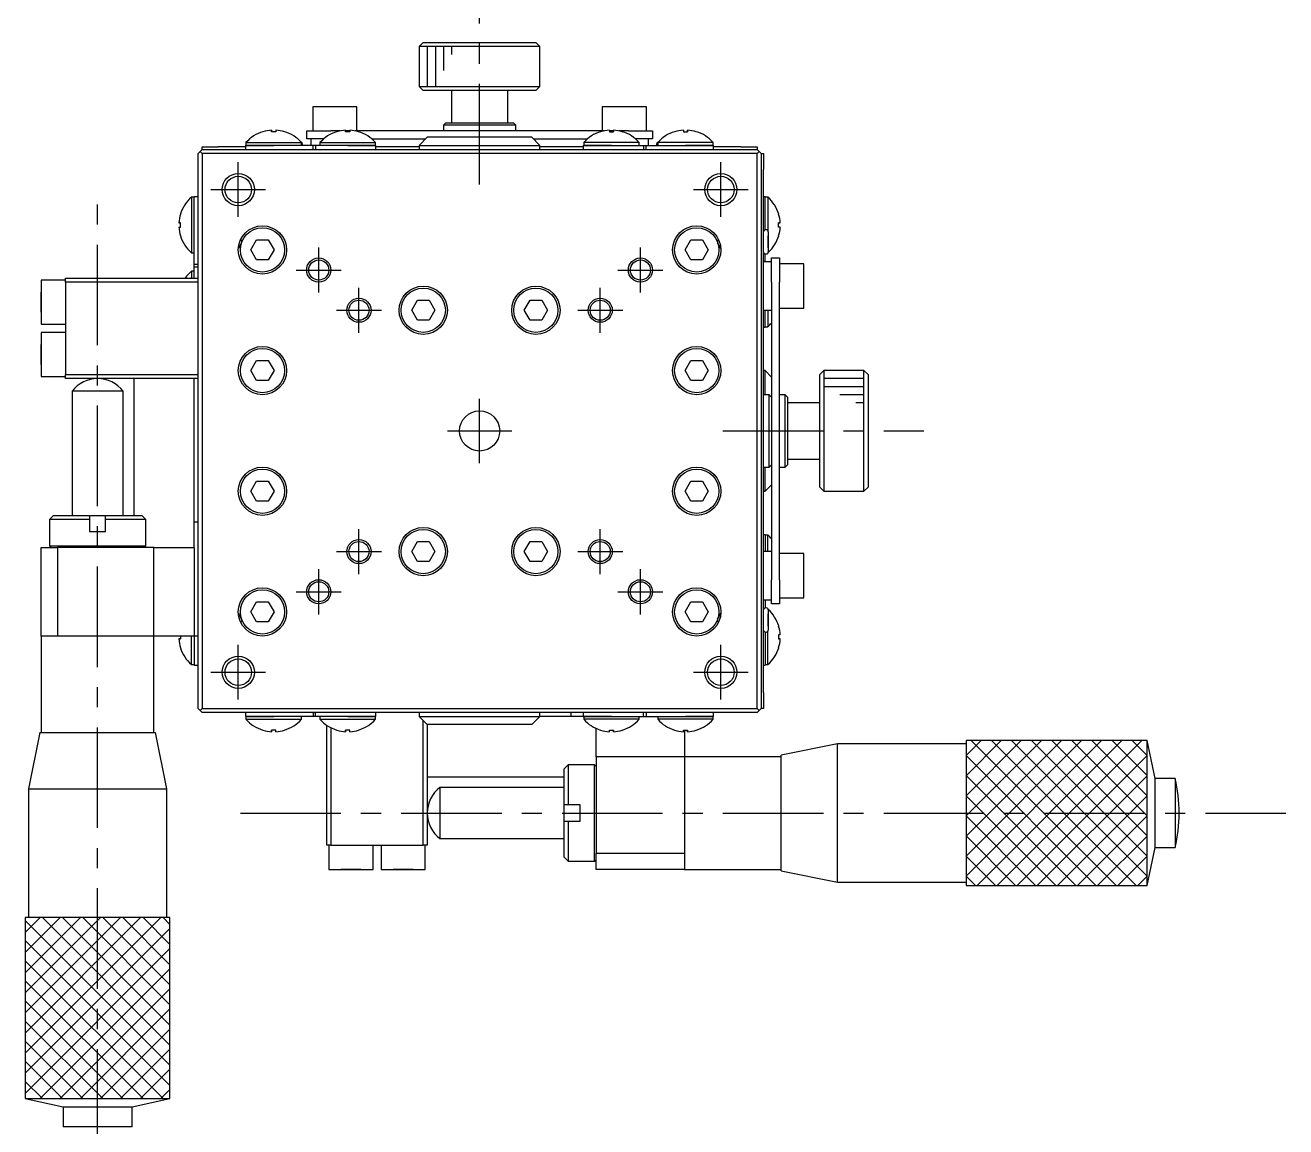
# Model space of a CAD drawing. Extents: x -157 to 403, y -26 to 311.
# Drawn here: x 1.9 to 158.6, y 98.4 to 235.3 of the extents above; entities that cross this region are included whole.
import ezdxf

# ---------------------------------------------------------------- set-up
doc = ezdxf.new("R2010")
doc.units = 0
doc.header["$LTSCALE"] = 10
doc.linetypes.add('CENTER', pattern=[2, 1.25, -0.25, 0.25, -0.25])
doc.layers.get('0').update_dxf_attribs({"linetype": 'CONTINUOUS'})
doc.layers.add('CENTER', color=1, linetype='CENTER')

msp = doc.modelspace()

# ---------------------------------------------------------------- linework, layer by layer
at = {"color": 7, "linetype": 'CONTINUOUS'}
for p, q in [((51.374496, 233.151845), (50.874496, 232.651845)), ((65.874496, 232.651845), (50.874496, 232.651845)), ((50.874496, 232.651845), (50.874496, 227.651845)), ((51.374496, 233.151845), (65.374496, 233.151845)), ((65.874496, 232.651845), (65.374496, 233.151845)), ((65.874496, 227.651845), (65.874496, 232.651845)), ((50.874496, 227.651845), (65.874496, 227.651845)), ((50.874496, 227.651845), (51.374496, 227.151845)), ((65.374496, 227.151845), (65.874496, 227.651845)), ((65.374496, 227.151845), (51.374496, 227.151845)), ((54.874496, 227.151845), (54.874496, 223.151845)), ((61.874496, 223.151845), (61.874496, 227.151845)), ((43.124496, 225.151845), (37.624496, 225.151845)), ((37.624496, 225.151845), (37.624496, 222.151845)), ((43.124496, 222.151845), (43.124496, 225.151845)), ((79.124496, 225.151845), (73.624496, 225.151845)), ((73.624496, 225.151845), (73.624496, 222.151845)), ((79.124496, 222.151845), (79.124496, 225.151845)), ((54.174496, 223.151845), (53.874496, 222.851845)), ((62.874496, 222.851845), (53.874496, 222.851845)), ((53.874496, 222.851845), (53.874496, 222.151845)), ((54.174496, 223.151845), (62.574496, 223.151845)), ((62.874496, 222.851845), (62.574496, 223.151845)), ((62.874496, 222.151845), (62.874496, 222.851845)), ((31.426711, 222.042274), (31.423447, 222.048965)), ((31.426711, 222.042274), (31.423447, 222.048965)), ((32.514496, 222.042274), (32.514496, 222.237126)), ((32.514496, 222.237126), (32.514496, 222.042274)), ((33.034496, 222.042274), (32.514496, 222.042274)), ((33.034496, 222.237126), (33.034496, 222.042274)), ((34.125545, 222.048965), (34.122282, 222.042274)), ((34.125545, 222.048965), (34.122282, 222.042274)), ((36.874496, 221.151845), (36.874496, 222.151845)), ((36.874496, 222.151845), (39.874496, 222.151845)), ((38.989534, 221.151845), (36.874496, 221.151845)), ((37.374496, 221.151845), (37.374496, 220.351845)), ((41.056673, 222.151845), (39.874496, 222.151845)), ((40.626711, 222.042274), (40.623447, 222.048965)), ((40.626711, 222.042274), (40.623447, 222.048965)), ((41.714496, 222.042274), (41.714496, 222.237126)), ((41.714496, 222.237126), (41.714496, 222.042274)), ((42.234496, 222.151845), (41.714496, 222.151845)), ((42.234496, 222.042274), (41.714496, 222.042274)), ((42.234496, 222.237126), (42.234496, 222.042274)), ((73.856673, 222.151845), (42.89232, 222.151845)), ((43.325545, 222.048965), (43.322282, 222.042274)), ((43.325545, 222.048965), (43.322282, 222.042274)), ((44.959459, 221.151845), (51.674496, 221.151845)), ((51.874496, 221.351845), (50.874496, 220.351845)), ((64.874496, 221.351845), (51.874496, 221.351845)), ((65.874496, 220.351845), (64.874496, 221.351845)), ((65.074496, 221.151845), (71.789534, 221.151845)), ((73.423447, 222.048965), (73.426711, 222.042274)), ((73.423447, 222.048965), (73.426711, 222.042274)), ((74.514496, 222.237126), (74.514496, 222.042274)), ((75.034496, 222.151845), (74.514496, 222.151845)), ((74.514496, 222.042274), (75.034496, 222.042274)), ((75.034496, 222.042274), (75.034496, 222.237126)), ((75.034496, 222.237126), (75.034496, 222.042274)), ((76.874496, 222.151845), (75.69232, 222.151845)), ((76.122282, 222.042274), (76.125545, 222.048965)), ((76.122282, 222.042274), (76.125545, 222.048965)), ((76.874496, 222.151845), (79.874496, 222.151845)), ((79.874496, 221.151845), (77.759459, 221.151845)), ((79.374496, 220.351845), (79.374496, 221.151845)), ((79.874496, 222.151845), (79.874496, 221.151845)), ((82.623447, 222.048965), (82.626711, 222.042274)), ((82.623447, 222.048965), (82.626711, 222.042274)), ((83.714496, 222.237126), (83.714496, 222.042274)), ((83.714496, 222.042274), (84.234496, 222.042274)), ((84.234496, 222.042274), (84.234496, 222.237126)), ((84.234496, 222.237126), (84.234496, 222.042274)), ((85.322282, 222.042274), (85.325545, 222.048965)), ((85.322282, 222.042274), (85.325545, 222.048965)), ((23.624496, 219.601845), (23.374496, 219.351845)), ((23.874496, 219.851845), (23.624496, 219.601845)), ((23.624496, 219.601845), (23.874496, 219.351845)), ((23.874496, 219.851845), (23.874496, 220.151845)), ((23.874496, 220.151845), (25.874496, 220.151845)), ((23.874496, 219.851845), (92.874496, 219.851845)), ((29.274496, 220.151845), (25.874496, 220.151845)), ((32.774496, 220.351845), (29.274496, 220.351845)), ((29.274496, 220.351845), (29.274496, 219.851845)), ((29.324496, 220.694459), (32.774496, 220.694459)), ((29.324496, 220.694459), (29.324496, 220.351845)), ((29.324496, 220.351845), (32.774496, 220.351845)), ((32.774496, 220.694459), (36.224496, 220.694459)), ((36.674496, 220.351845), (32.774496, 220.351845)), ((36.224496, 220.351845), (36.224496, 220.694459)), ((36.374496, 220.401845), (36.374496, 220.501845)), ((36.374496, 220.401845), (36.374496, 220.501845)), ((37.674496, 220.351845), (36.674496, 220.351845)), ((37.974496, 220.351845), (37.674496, 220.351845)), ((37.674496, 219.851845), (37.674496, 220.351845)), ((37.974496, 220.351845), (37.974496, 219.851845)), ((38.974496, 220.351845), (37.974496, 220.351845)), ((38.524496, 220.694459), (41.974496, 220.694459)), ((38.524496, 220.694459), (38.524496, 220.351845)), ((41.974496, 220.351845), (38.974496, 220.351845)), ((41.974496, 220.694459), (45.424496, 220.694459)), ((41.974496, 220.351845), (45.424496, 220.351845)), ((45.474496, 220.351845), (41.974496, 220.351845)), ((45.424496, 220.351845), (45.424496, 220.694459)), ((45.474496, 219.851845), (45.474496, 220.351845)), ((50.874496, 220.151845), (45.474496, 220.151845)), ((50.874496, 220.351845), (65.874496, 220.351845)), ((50.874496, 220.351845), (50.874496, 219.851845)), ((65.874496, 219.851845), (65.874496, 220.351845)), ((71.274496, 220.151845), (65.874496, 220.151845)), ((71.274496, 220.351845), (74.774496, 220.351845)), ((71.274496, 220.351845), (71.274496, 219.851845)), ((74.774496, 220.694459), (71.324496, 220.694459)), ((71.324496, 220.694459), (71.324496, 220.351845)), ((74.774496, 220.351845), (71.324496, 220.351845)), ((78.224496, 220.694459), (74.774496, 220.694459)), ((74.774496, 220.351845), (77.774496, 220.351845)), ((77.774496, 220.351845), (78.774496, 220.351845)), ((78.224496, 220.351845), (78.224496, 220.694459)), ((78.774496, 220.351845), (78.774496, 219.851845)), ((78.774496, 220.351845), (79.074496, 220.351845)), ((79.074496, 219.851845), (79.074496, 220.351845)), ((79.074496, 220.351845), (80.074496, 220.351845)), ((80.074496, 220.351845), (83.974496, 220.351845)), ((80.374496, 220.501845), (80.374496, 220.401845)), ((80.374496, 220.501845), (80.374496, 220.401845)), ((83.974496, 220.694459), (80.524496, 220.694459)), ((80.524496, 220.694459), (80.524496, 220.351845)), ((87.424496, 220.694459), (83.974496, 220.694459)), ((87.424496, 220.351845), (83.974496, 220.351845)), ((83.974496, 220.351845), (87.474496, 220.351845)), ((87.424496, 220.351845), (87.424496, 220.694459)), ((87.474496, 219.851845), (87.474496, 220.351845)), ((90.874496, 220.151845), (87.474496, 220.151845)), ((90.874496, 220.151845), (92.874496, 220.151845)), ((92.874496, 220.151845), (92.874496, 219.851845)), ((93.124496, 219.601845), (92.874496, 219.851845)), ((93.124496, 219.601845), (92.874496, 219.351845)), ((93.374496, 219.351845), (93.124496, 219.601845)), ((23.374496, 150.351845), (23.374496, 219.351845)), ((92.874496, 219.351845), (23.874496, 219.351845)), ((23.874496, 219.351845), (23.874496, 150.351845)), ((92.874496, 150.351845), (92.874496, 219.351845)), ((93.374496, 219.351845), (93.374496, 217.351845)), ((93.374496, 219.351845), (93.674496, 219.351845)), ((93.674496, 219.351845), (93.674496, 217.351845)), ((93.374496, 217.351845), (93.374496, 152.351845)), ((93.374496, 217.351845), (93.374496, 152.351845)), ((93.674496, 209.151845), (93.674496, 217.351845)), ((22.531882, 213.901845), (22.531882, 210.451845)), ((22.874496, 213.901845), (22.531882, 213.901845)), ((22.874496, 210.451845), (22.874496, 213.951845)), ((23.374496, 213.951845), (22.874496, 213.951845)), ((93.874496, 213.951845), (93.674496, 213.951845)), ((93.874496, 210.451845), (93.874496, 213.951845)), ((94.21711, 213.901845), (93.874496, 213.901845)), ((94.21711, 213.901845), (94.21711, 210.451845)), ((21.184067, 211.79963), (21.177376, 211.802894)), ((21.184067, 211.79963), (21.177376, 211.802894)), ((95.564926, 211.79963), (95.571617, 211.802894)), ((95.564926, 211.79963), (95.571617, 211.802894)), ((21.184067, 210.711845), (20.989216, 210.711845)), ((20.989216, 210.711845), (21.184067, 210.711845)), ((20.989216, 210.191845), (21.184067, 210.191845)), ((21.184067, 210.191845), (21.184067, 210.711845)), ((22.531882, 210.451845), (22.531882, 207.001845)), ((22.874496, 206.551845), (22.874496, 210.451845)), ((93.874496, 209.846794), (93.874496, 210.451845)), ((94.21711, 210.451845), (94.21711, 209.761218)), ((95.564926, 210.711845), (95.759777, 210.711845)), ((95.564926, 210.191845), (95.564926, 210.711845)), ((95.759777, 210.711845), (95.564926, 210.711845)), ((95.759777, 210.191845), (95.564926, 210.191845)), ((21.177376, 209.100796), (21.184067, 209.104059)), ((28.667338, 208.644629), (28.822365, 208.376114)), ((29.93112, 207.351845), (30.652808, 208.601845)), ((30.652808, 208.601845), (32.096184, 208.601845)), ((32.096184, 208.601845), (32.817872, 207.351845)), ((83.93112, 207.351845), (84.652808, 208.601845)), ((84.652808, 208.601845), (86.096184, 208.601845)), ((86.096184, 208.601845), (86.817872, 207.351845)), ((87.926628, 208.376113), (88.081655, 208.644629)), ((93.674496, 207.551845), (93.674496, 209.151845)), ((94.024496, 209.851845), (93.924496, 209.851845)), ((94.024496, 209.851845), (93.924496, 209.851845)), ((94.274496, 209.601845), (94.274496, 209.52591)), ((94.274496, 209.601845), (94.274496, 208.476845)), ((94.274496, 209.601845), (94.274496, 207.101845)), ((94.274496, 209.52591), (94.274496, 209.101845)), ((94.274496, 209.101845), (94.274496, 208.476845)), ((94.274496, 208.476845), (94.274496, 209.101845)), ((95.571617, 209.100796), (95.564926, 209.104059)), ((22.531882, 207.001845), (22.874496, 207.001845)), ((28.771959, 208.24027), (28.382077, 207.564974)), ((30.652808, 206.101845), (29.93112, 207.351845)), ((32.817872, 207.351845), (32.096184, 206.101845)), ((84.652808, 206.101845), (83.93112, 207.351845)), ((86.817872, 207.351845), (86.096184, 206.101845)), ((88.366916, 207.564974), (87.977033, 208.240271)), ((93.674496, 162.151845), (93.674496, 207.551845)), ((94.274496, 208.476845), (94.274496, 208.226845)), ((94.274496, 208.476845), (94.274496, 208.226845)), ((94.274496, 208.226845), (94.274496, 208.476845)), ((94.274496, 208.226845), (94.274496, 207.101845)), ((94.274496, 207.601845), (94.274496, 208.226845)), ((94.274496, 208.226845), (94.274496, 207.601845)), ((94.274496, 207.601845), (94.274496, 207.101845)), ((22.874496, 205.551845), (22.874496, 206.551845)), ((22.874496, 205.251845), (22.874496, 205.551845)), ((23.374496, 205.551845), (22.874496, 205.551845)), ((32.096184, 206.101845), (30.652808, 206.101845)), ((86.096184, 206.101845), (84.652808, 206.101845)), ((94.674496, 205.851845), (93.674496, 205.851845)), ((93.874496, 206.551845), (93.874496, 206.856896)), ((93.874496, 205.851845), (93.874496, 206.551845)), ((93.924496, 206.851845), (94.024496, 206.851845)), ((93.924496, 206.851845), (94.024496, 206.851845)), ((94.674496, 206.351845), (95.674496, 206.351845)), ((94.674496, 203.351845), (94.674496, 206.351845)), ((95.674496, 206.351845), (95.674496, 203.351845)), ((98.674496, 205.601845), (95.674496, 205.601845)), ((98.674496, 200.101845), (98.674496, 205.601845)), ((6.874496, 203.351845), (6.874496, 203.851845)), ((6.874496, 203.851845), (23.374496, 203.851845)), ((22.531882, 204.701845), (22.531882, 203.851845)), ((22.874496, 204.701845), (22.531882, 204.701845)), ((22.874496, 205.251845), (23.374496, 205.251845)), ((22.874496, 204.251845), (22.874496, 205.251845)), ((22.874496, 203.851845), (22.874496, 204.251845)), ((3.874496, 203.601845), (3.874496, 198.101845)), ((3.874496, 203.601845), (3.874496, 198.101845)), ((6.874496, 203.601845), (3.874496, 203.601845)), ((23.374496, 203.351845), (6.874496, 203.351845)), ((6.874496, 203.351845), (6.874496, 191.851845)), ((94.674496, 203.351845), (94.674496, 166.351845)), ((95.674496, 166.351845), (95.674496, 203.351845)), ((3.874496, 202.101845), (3.874496, 200.851845)), ((3.874496, 200.851845), (3.874496, 202.101845)), ((3.874496, 199.601845), (3.874496, 200.851845)), ((3.874496, 200.851845), (3.874496, 199.601845)), ((49.931121, 199.851845), (50.652808, 201.101845)), ((50.652808, 201.101845), (52.096184, 201.101845)), ((52.096184, 201.101845), (52.817872, 199.851845)), ((63.931121, 199.851845), (64.652808, 201.101845)), ((64.652808, 201.101845), (66.096184, 201.101845)), ((66.096184, 201.101845), (66.817872, 199.851845)), ((50.652808, 198.601845), (49.931121, 199.851845)), ((52.817872, 199.851845), (52.096184, 198.601845)), ((64.652808, 198.601845), (63.931121, 199.851845)), ((66.817872, 199.851845), (66.096184, 198.601845)), ((93.674496, 199.851845), (94.674496, 199.851845)), ((93.874496, 197.751845), (93.874496, 199.851845)), ((94.21711, 199.851845), (94.21711, 197.801845)), ((95.674496, 200.101845), (98.674496, 200.101845)), ((3.874496, 198.101845), (6.874496, 198.101845)), ((52.096184, 198.601845), (50.652808, 198.601845)), ((66.096184, 198.601845), (64.652808, 198.601845)), ((93.674496, 197.751845), (93.874496, 197.751845)), ((93.874496, 197.801845), (94.21711, 197.801845)), ((3.874496, 197.101845), (3.874496, 191.601845)), ((3.874496, 197.101845), (3.874496, 191.601845)), ((6.874496, 197.101845), (3.874496, 197.101845)), ((3.874496, 195.601845), (3.874496, 194.351845)), ((3.874496, 194.351845), (3.874496, 195.601845)), ((3.874496, 193.101845), (3.874496, 194.351845)), ((3.874496, 194.351845), (3.874496, 193.101845)), ((29.931121, 192.351845), (30.652808, 193.601845)), ((30.652808, 193.601845), (32.096184, 193.601845)), ((32.096184, 193.601845), (32.817872, 192.351845)), ((83.931121, 192.351845), (84.652808, 193.601845)), ((84.652808, 193.601845), (86.096184, 193.601845)), ((86.096184, 193.601845), (86.817872, 192.351845)), ((3.874496, 191.601845), (6.874496, 191.601845)), ((6.874496, 191.351845), (6.874496, 191.851845)), ((6.874496, 191.851845), (23.374496, 191.851845)), ((23.374496, 191.351845), (6.874496, 191.351845)), ((15.374496, 191.351845), (15.374496, 174.351865)), ((22.874496, 170.351845), (22.874496, 191.351845)), ((30.652808, 191.101845), (29.931121, 192.351845)), ((32.817872, 192.351845), (32.096184, 191.101845)), ((84.652808, 191.101845), (83.931121, 192.351845)), ((86.817872, 192.351845), (86.096184, 191.101845)), ((93.874496, 192.351845), (93.674496, 192.351845)), ((93.874496, 189.351844), (93.874496, 192.351845)), ((94.674496, 191.551845), (93.874496, 192.351845)), ((101.174496, 192.351845), (100.674496, 191.851845)), ((100.674496, 177.851845), (100.674496, 191.851845)), ((101.174496, 192.351845), (101.174496, 177.351845)), ((106.174496, 192.351845), (101.174496, 192.351845)), ((106.174496, 177.351845), (106.174496, 192.351845)), ((106.674496, 191.851845), (106.174496, 192.351845)), ((106.674496, 191.851845), (106.674496, 177.851845)), ((10.874496, 189.784665), (7.699496, 189.784665)), ((7.699496, 189.784665), (7.699496, 174.351845)), ((14.049496, 189.784665), (10.874496, 189.784665)), ((14.049496, 174.351845), (14.049496, 189.784665)), ((32.096184, 191.101845), (30.652808, 191.101845)), ((86.096184, 191.101845), (84.652808, 191.101845)), ((94.374496, 189.351844), (93.674496, 189.351844)), ((94.374496, 180.351844), (94.374496, 189.351844)), ((94.674496, 189.051844), (94.374496, 189.351844)), ((96.374496, 189.351845), (95.674496, 189.351845)), ((96.374496, 180.351845), (96.374496, 189.351845)), ((96.674496, 189.051845), (96.374496, 189.351845)), ((96.674496, 189.051845), (96.674496, 180.651845)), ((100.674496, 188.351845), (96.674496, 188.351845)), ((93.674496, 180.351844), (94.374496, 180.351844)), ((93.874496, 177.351845), (93.874496, 180.351844)), ((94.374496, 180.351844), (94.674496, 180.651844)), ((95.674496, 180.351845), (96.374496, 180.351845)), ((96.374496, 180.351845), (96.674496, 180.651845)), ((96.674496, 181.351845), (100.674496, 181.351845)), ((29.931121, 177.351845), (30.652808, 178.601845)), ((30.652808, 176.101845), (29.931121, 177.351845)), ((30.652808, 178.601845), (32.096184, 178.601845)), ((32.096184, 178.601845), (32.817872, 177.351845)), ((32.817872, 177.351845), (32.096184, 176.101845)), ((83.931121, 177.351845), (84.652808, 178.601845)), ((84.652808, 176.101845), (83.931121, 177.351845)), ((84.652808, 178.601845), (86.096184, 178.601845)), ((86.096184, 178.601845), (86.817872, 177.351845)), ((86.817872, 177.351845), (86.096184, 176.101845)), ((93.674496, 177.351845), (93.874496, 177.351845)), ((93.874496, 177.351845), (94.674496, 178.151845)), ((100.674496, 177.851845), (101.174496, 177.351845)), ((101.174496, 177.351845), (106.174496, 177.351845)), ((106.174496, 177.351845), (106.674496, 177.851845)), ((32.096184, 176.101845), (30.652808, 176.101845)), ((86.096184, 176.101845), (84.652808, 176.101845)), ((5.374496, 174.351845), (4.874496, 173.851845)), ((5.374496, 174.351845), (9.874496, 174.351845)), ((9.874496, 174.351845), (9.874496, 173.851845)), ((9.97423, 174.351845), (11.774763, 174.351845)), ((11.874496, 174.351845), (16.374496, 174.351845)), ((11.874496, 173.851845), (11.874496, 174.351845)), ((16.874496, 173.851845), (16.374496, 174.351845)), ((9.874496, 173.851845), (4.874496, 173.851845)), ((4.874496, 173.851845), (4.874496, 170.551845)), ((9.874496, 173.851845), (9.874496, 172.351845)), ((16.874496, 173.851845), (11.874496, 173.851845)), ((11.874496, 172.351845), (11.874496, 173.851845)), ((16.874496, 170.551845), (16.874496, 173.851845)), ((23.374496, 173.518814), (22.874496, 173.518814)), ((9.874496, 172.351845), (11.874496, 172.351845)), ((49.931121, 169.851845), (50.652808, 171.101845)), ((50.652808, 171.101845), (52.096184, 171.101845)), ((52.096184, 171.101845), (52.817872, 169.851845)), ((63.931121, 169.851845), (64.652808, 171.101845)), ((64.652808, 171.101845), (66.096184, 171.101845)), ((66.096184, 171.101845), (66.817872, 169.851845)), ((93.874496, 171.951845), (93.674496, 171.951845)), ((93.874496, 171.951845), (93.874496, 169.851845)), ((94.21711, 171.901845), (93.874496, 171.901845)), ((94.21711, 169.851845), (94.21711, 171.901845)), ((3.874496, 159.351845), (3.874496, 170.351845)), ((3.874496, 170.351845), (5.874496, 170.351845)), ((4.874496, 170.551845), (10.874496, 170.551845)), ((4.874496, 170.551845), (5.074496, 170.351845)), ((5.874496, 170.351845), (5.874496, 159.351845)), ((17.874496, 170.351845), (5.874496, 170.351845)), ((10.874496, 170.551845), (16.874496, 170.551845)), ((16.674496, 170.351845), (16.874496, 170.551845)), ((17.874496, 159.351845), (17.874496, 170.351845)), ((17.874496, 170.351845), (22.874496, 170.351845)), ((22.874496, 170.351845), (22.874496, 159.351845)), ((50.652808, 168.601845), (49.931121, 169.851845)), ((52.817872, 169.851845), (52.096184, 168.601845)), ((64.652808, 168.601845), (63.931121, 169.851845)), ((66.817872, 169.851845), (66.096184, 168.601845)), ((94.674496, 169.851845), (93.674496, 169.851845)), ((98.674496, 169.601845), (95.674496, 169.601845)), ((98.674496, 164.101845), (98.674496, 169.601845)), ((52.096184, 168.601845), (50.652808, 168.601845)), ((66.096184, 168.601845), (64.652808, 168.601845)), ((94.674496, 163.351845), (94.674496, 166.351845)), ((95.674496, 166.351845), (95.674496, 163.351845)), ((29.93112, 162.351845), (30.652808, 163.601845)), ((30.652808, 163.601845), (32.096184, 163.601845)), ((32.096184, 163.601845), (32.817872, 162.351845)), ((83.93112, 162.351845), (84.652808, 163.601845)), ((84.652808, 163.601845), (86.096184, 163.601845)), ((86.096184, 163.601845), (86.817872, 162.351845)), ((93.674496, 163.851845), (94.674496, 163.851845)), ((93.874496, 163.851845), (93.874496, 163.151845)), ((93.874496, 163.151845), (93.874496, 162.846794)), ((95.674496, 163.351845), (94.674496, 163.351845)), ((95.674496, 164.101845), (98.674496, 164.101845)), ((28.382077, 162.138715), (28.771959, 161.463419)), ((30.652808, 161.101845), (29.93112, 162.351845)), ((32.817872, 162.351845), (32.096184, 161.101845)), ((84.652808, 161.101845), (83.93112, 162.351845)), ((86.817872, 162.351845), (86.096184, 161.101845)), ((87.977033, 161.463418), (88.366916, 162.138715)), ((93.674496, 160.551845), (93.674496, 162.151845)), ((94.024496, 162.851845), (93.924496, 162.851845)), ((94.024496, 162.851845), (93.924496, 162.851845)), ((94.274496, 162.601845), (94.274496, 162.52591)), ((94.274496, 162.601845), (94.274496, 161.476845)), ((94.274496, 162.601845), (94.274496, 160.101845)), ((94.274496, 162.52591), (94.274496, 162.101845)), ((94.274496, 162.101845), (94.274496, 161.476845)), ((94.274496, 161.476845), (94.274496, 162.101845)), ((94.274496, 161.476845), (94.274496, 161.226845)), ((94.274496, 161.476845), (94.274496, 161.226845)), ((94.274496, 161.226845), (94.274496, 161.476845)), ((28.822365, 161.327576), (28.667338, 161.05906)), ((32.096184, 161.101845), (30.652808, 161.101845)), ((86.096184, 161.101845), (84.652808, 161.101845)), ((88.081655, 161.05906), (87.926627, 161.327576)), ((93.674496, 152.351845), (93.674496, 160.551845)), ((94.21711, 159.251845), (94.21711, 159.942472)), ((94.274496, 161.226845), (94.274496, 160.101845)), ((94.274496, 160.601845), (94.274496, 161.226845)), ((94.274496, 161.226845), (94.274496, 160.601845)), ((94.274496, 160.601845), (94.274496, 160.101845)), ((95.571617, 160.602894), (95.564926, 160.59963)), ((5.874496, 159.351845), (3.874496, 159.351845)), ((3.874496, 159.351845), (3.874496, 147.351845)), ((17.874496, 159.351845), (5.874496, 159.351845)), ((22.874496, 159.351845), (17.874496, 159.351845)), ((17.874496, 147.351845), (17.874496, 159.351845)), ((21.184067, 158.991845), (20.989216, 158.991845)), ((20.989216, 158.991845), (21.184067, 158.991845)), ((21.178365, 159.351845), (21.184067, 158.991845)), ((22.531882, 159.251845), (22.531882, 159.351845)), ((22.531882, 155.801845), (22.531882, 159.251845)), ((23.374496, 159.351845), (22.874496, 159.351845)), ((22.874496, 159.351845), (22.874496, 159.251845)), ((22.874496, 159.251845), (22.874496, 155.751845)), ((93.874496, 159.856896), (93.874496, 159.251845)), ((93.874496, 159.251845), (93.874496, 155.751845)), ((93.924496, 159.851845), (94.024496, 159.851845)), ((93.924496, 159.851845), (94.024496, 159.851845)), ((94.21711, 155.801845), (94.21711, 159.251845)), ((95.759777, 159.511845), (95.564926, 159.511845)), ((95.564926, 159.511845), (95.564926, 158.991845)), ((95.564926, 158.991845), (95.759777, 158.991845)), ((95.759777, 158.991845), (95.564926, 158.991845)), ((21.184067, 157.904059), (21.177376, 157.900796)), ((21.184067, 157.904059), (21.177376, 157.900796)), ((95.564926, 157.904059), (95.571617, 157.900796)), ((95.564926, 157.904059), (95.571617, 157.900796)), ((22.531882, 155.801845), (22.874496, 155.801845)), ((22.874496, 155.751845), (23.374496, 155.751845)), ((93.674496, 155.751845), (93.874496, 155.751845)), ((93.874496, 155.801845), (94.21711, 155.801845)), ((93.374496, 152.351845), (93.374496, 150.351845)), ((93.674496, 152.351845), (93.674496, 150.351845)), ((23.374496, 150.351845), (23.624496, 150.101845)), ((23.874496, 150.351845), (23.624496, 150.101845)), ((23.624496, 150.101845), (23.874496, 149.851845)), ((23.874496, 150.351845), (92.874496, 150.351845)), ((92.874496, 149.851845), (23.874496, 149.851845)), ((29.274496, 149.851845), (29.274496, 149.351845)), ((32.774496, 149.351845), (29.274496, 149.351845)), ((29.324496, 149.351845), (32.774496, 149.351845)), ((29.324496, 149.351845), (29.324496, 149.009231)), ((29.324496, 149.009231), (32.774496, 149.009231)), ((36.674496, 149.351845), (32.774496, 149.351845)), ((32.774496, 149.009231), (36.224496, 149.009231)), ((36.224496, 149.009231), (36.224496, 149.351845)), ((37.674496, 149.351845), (36.674496, 149.351845)), ((37.674496, 149.851845), (37.674496, 149.351845)), ((37.974496, 149.351845), (37.674496, 149.351845)), ((37.974496, 149.351845), (37.974496, 149.851845)), ((38.974496, 149.351845), (37.974496, 149.351845)), ((38.524496, 149.351845), (38.524496, 149.009231)), ((38.524496, 149.009231), (41.974496, 149.009231)), ((41.974496, 149.351845), (38.974496, 149.351845)), ((41.974496, 149.351845), (45.424496, 149.351845)), ((45.474496, 149.351845), (41.974496, 149.351845)), ((41.974496, 149.009231), (45.424496, 149.009231)), ((45.424496, 149.009231), (45.424496, 149.351845)), ((45.474496, 149.351845), (45.474496, 149.851845)), ((50.874496, 149.851845), (50.874496, 149.351845)), ((50.874496, 149.351845), (65.874496, 149.351845)), ((50.874496, 149.351845), (51.874496, 148.351845)), ((64.874496, 148.351845), (65.874496, 149.351845)), ((65.874496, 149.351845), (65.874496, 149.851845)), ((71.274496, 149.351845), (65.874496, 149.351845)), ((69.707527, 149.851845), (69.707527, 149.351845)), ((71.274496, 149.851845), (71.274496, 149.351845)), ((71.274496, 149.351845), (74.774496, 149.351845)), ((74.774496, 149.351845), (71.324496, 149.351845)), ((71.324496, 149.351845), (71.324496, 149.009231)), ((74.774496, 149.009231), (71.324496, 149.009231)), ((74.774496, 149.351845), (77.774496, 149.351845)), ((78.224496, 149.009231), (74.774496, 149.009231)), ((77.774496, 149.351845), (78.774496, 149.351845)), ((78.224496, 149.009231), (78.224496, 149.351845)), ((78.774496, 149.351845), (78.774496, 149.851845)), ((78.774496, 149.351845), (79.074496, 149.351845)), ((79.074496, 149.851845), (79.074496, 149.351845)), ((79.074496, 149.351845), (80.074496, 149.351845)), ((80.074496, 149.351845), (83.974496, 149.351845)), ((80.524496, 149.351845), (80.524496, 149.009231)), ((83.974496, 149.009231), (80.524496, 149.009231)), ((87.424496, 149.351845), (83.974496, 149.351845)), ((83.974496, 149.351845), (87.474496, 149.351845)), ((87.424496, 149.009231), (83.974496, 149.009231)), ((87.424496, 149.009231), (87.424496, 149.351845)), ((87.474496, 149.351845), (87.474496, 149.851845)), ((92.874496, 150.351845), (93.124496, 150.101845)), ((92.874496, 149.851845), (93.124496, 150.101845)), ((93.124496, 150.101845), (93.374496, 150.351845)), ((93.674496, 150.351845), (93.374496, 150.351845)), ((3.674496, 147.351845), (2.274496, 140.351845)), ((3.674496, 147.351845), (18.074496, 147.351845)), ((19.474496, 140.351845), (18.074496, 147.351845)), ((31.426711, 147.661415), (31.423447, 147.654724)), ((31.426711, 147.661415), (31.423447, 147.654724)), ((33.034496, 147.661415), (32.514496, 147.661415)), ((32.514496, 147.661415), (32.514496, 147.466564)), ((32.514496, 147.466564), (32.514496, 147.661415)), ((33.034496, 147.466564), (33.034496, 147.661415)), ((34.125545, 147.654724), (34.122282, 147.661415)), ((34.125545, 147.654724), (34.122282, 147.661415)), ((39.374496, 133.351845), (39.374496, 148.257112)), ((39.874496, 147.959168), (39.874496, 133.351845)), ((40.626711, 147.661415), (40.623447, 147.654724)), ((40.626711, 147.661415), (40.623447, 147.654724)), ((42.234496, 147.661415), (41.714496, 147.661415)), ((41.714496, 147.661415), (41.714496, 147.466564)), ((41.714496, 147.466564), (41.714496, 147.661415)), ((42.234496, 147.466564), (42.234496, 147.661415)), ((43.325545, 147.654724), (43.322282, 147.661415)), ((43.325545, 147.654724), (43.322282, 147.661415)), ((51.374496, 133.351845), (51.374496, 148.851845)), ((64.874496, 148.351845), (51.874496, 148.351845)), ((51.874496, 148.351845), (51.874496, 133.351845)), ((72.874496, 144.351845), (72.874496, 147.862573)), ((73.423447, 147.654724), (73.426711, 147.661415)), ((73.423447, 147.654724), (73.426711, 147.661415)), ((74.514496, 147.661415), (75.034496, 147.661415)), ((74.514496, 147.466564), (74.514496, 147.661415)), ((75.034496, 147.661415), (75.034496, 147.466564)), ((75.034496, 147.466564), (75.034496, 147.661415)), ((76.122282, 147.661415), (76.125545, 147.654724)), ((76.122282, 147.661415), (76.125545, 147.654724)), ((82.623447, 147.654724), (82.626711, 147.661415)), ((82.623447, 147.654724), (82.626711, 147.661415)), ((83.714496, 147.661415), (84.234496, 147.661415)), ((83.714496, 147.466564), (83.714496, 147.661415)), ((83.874496, 147.655713), (83.874496, 144.351845)), ((84.234496, 147.661415), (84.234496, 147.466564)), ((84.234496, 147.466564), (84.234496, 147.661415)), ((85.322282, 147.661415), (85.325545, 147.654724)), ((85.322282, 147.661415), (85.325545, 147.654724)), ((102.874496, 145.951845), (95.874496, 144.551845)), ((102.874496, 128.751845), (102.874496, 145.951845)), ((118.874496, 145.951845), (102.874496, 145.951845)), ((141.374496, 146.351845), (118.874496, 146.351845)), ((118.874496, 146.351845), (118.874496, 128.351845)), ((142.374496, 141.651845), (141.374496, 146.351845)), ((141.374496, 128.351845), (141.374496, 146.351845)), ((83.874496, 144.351845), (72.874496, 144.351845)), ((72.874496, 144.351845), (72.874496, 132.351845)), ((83.874496, 144.351845), (83.874496, 132.351845)), ((95.874496, 144.351845), (83.874496, 144.351845)), ((95.874496, 130.151845), (95.874496, 144.551845)), ((69.374496, 143.351845), (68.874496, 142.851845)), ((68.874496, 142.101845), (68.874496, 142.851845)), ((68.874496, 138.351845), (68.874496, 142.851845)), ((69.374496, 143.351845), (69.374496, 138.351845)), ((72.674496, 143.351845), (69.374496, 143.351845)), ((72.674496, 137.351845), (72.674496, 143.351845)), ((72.874496, 143.151845), (72.674496, 143.351845)), ((51.874496, 141.851845), (68.874496, 141.851845)), ((142.374496, 137.351845), (142.374496, 141.651845)), ((144.874496, 141.651845), (142.374496, 141.651845)), ((144.874496, 141.651845), (144.874496, 133.051845)), ((2.274496, 140.351845), (19.474496, 140.351845)), ((2.274496, 140.351845), (2.274496, 124.351845)), ((19.474496, 124.351845), (19.474496, 140.351845)), ((53.441676, 140.526845), (53.441676, 137.351845)), ((68.874496, 140.526845), (53.441676, 140.526845)), ((69.374496, 138.351845), (68.874496, 138.351845)), ((68.874496, 136.351845), (68.874496, 138.351845)), ((70.874496, 138.351845), (69.374496, 138.351845)), ((70.874496, 136.351845), (70.874496, 138.351845)), ((53.441676, 137.351845), (53.441676, 134.176845)), ((72.674496, 131.351845), (72.674496, 137.351845)), ((141.374496, 128.351845), (141.374496, 137.351845)), ((142.374496, 133.051845), (142.374496, 137.351845)), ((68.874496, 131.851845), (68.874496, 136.351845)), ((68.874496, 136.351845), (69.374496, 136.351845)), ((69.374496, 136.351845), (69.374496, 131.351845)), ((69.374496, 136.351845), (70.874496, 136.351845)), ((39.874496, 133.351845), (39.374496, 133.351845)), ((39.624496, 133.351845), (39.624496, 130.351845)), ((39.874496, 133.351845), (51.374496, 133.351845)), ((45.124496, 130.351845), (45.124496, 133.351845)), ((46.124496, 133.351845), (46.124496, 130.351845)), ((51.874496, 133.351845), (51.374496, 133.351845)), ((51.624496, 130.351845), (51.624496, 133.351845)), ((53.441676, 134.176845), (68.874496, 134.176845)), ((68.874496, 131.851845), (68.874496, 132.601845)), ((68.874496, 131.851845), (69.374496, 131.351845)), ((72.874496, 132.351845), (83.874496, 132.351845)), ((72.874496, 130.351845), (72.874496, 132.351845)), ((83.874496, 132.351845), (83.874496, 130.351845)), ((141.374496, 128.351845), (142.374496, 133.051845)), ((142.374496, 133.051845), (144.874496, 133.051845)), ((39.624496, 130.351845), (45.124496, 130.351845)), ((39.624496, 130.351845), (45.124496, 130.351845)), ((41.124496, 130.351845), (42.374496, 130.351845)), ((42.374496, 130.351845), (41.124496, 130.351845)), ((43.624496, 130.351845), (42.374496, 130.351845)), ((42.374496, 130.351845), (43.624496, 130.351845)), ((46.124496, 130.351845), (51.624496, 130.351845)), ((46.124496, 130.351845), (51.624496, 130.351845)), ((47.624496, 130.351845), (48.874496, 130.351845)), ((48.874496, 130.351845), (47.624496, 130.351845)), ((50.124496, 130.351845), (48.874496, 130.351845)), ((48.874496, 130.351845), (50.124496, 130.351845)), ((69.374496, 131.351845), (72.674496, 131.351845)), ((72.674496, 131.351845), (72.874496, 131.551845)), ((83.874496, 130.351845), (72.874496, 130.351845)), ((83.874496, 130.351845), (95.874496, 130.351845)), ((95.874496, 130.151845), (102.874496, 128.751845)), ((102.874496, 128.751845), (118.874496, 128.751845)), ((118.874496, 128.351845), (141.374496, 128.351845)), ((19.874496, 124.351845), (1.874496, 124.351845)), ((1.874496, 124.351845), (1.874496, 101.851845)), ((19.874496, 101.851845), (19.874496, 124.351845)), ((1.874496, 101.851845), (10.874496, 101.851845)), ((1.874496, 101.851845), (6.574496, 100.851845)), ((1.874496, 101.851845), (19.874496, 101.851845)), ((6.574496, 100.851845), (10.874496, 100.851845)), ((6.574496, 100.851845), (6.574496, 98.351845)), ((10.874496, 100.851845), (15.174496, 100.851845)), ((15.174496, 100.851845), (19.874496, 101.851845)), ((15.174496, 98.351845), (15.174496, 100.851845)), ((15.174496, 98.351845), (6.574496, 98.351845))]:
    msp.add_line(p, q, dxfattribs=at)
at = {"color": 3, "linetype": 'CONTINUOUS'}
for p, q in [((51.874496, 232.651845), (51.874496, 227.651845)), ((52.874496, 232.651845), (52.874496, 227.651845)), ((53.874496, 232.651845), (53.874496, 229.651845)), ((54.874496, 232.651845), (54.874496, 231.651845)), ((106.174496, 191.351845), (101.174496, 191.351845)), ((106.174496, 190.351845), (101.174496, 190.351845)), ((106.174496, 189.351845), (103.174496, 189.351845)), ((106.174496, 188.351845), (105.174496, 188.351845)), ((118.874496, 144.497148), (120.729193, 146.351845)), ((118.874496, 141.997148), (123.229193, 146.351845)), ((118.874496, 139.497148), (125.729193, 146.351845)), ((118.874496, 136.997148), (128.229193, 146.351845)), ((118.874496, 134.497148), (130.729193, 146.351845)), ((118.874496, 131.997148), (133.229193, 146.351845)), ((118.874496, 129.497148), (135.729193, 146.351845)), ((119.521814, 146.351845), (137.521814, 128.351845)), ((120.229193, 128.351845), (138.229193, 146.351845)), ((122.021814, 146.351845), (140.021814, 128.351845)), ((122.729193, 128.351845), (140.729193, 146.351845)), ((124.521814, 146.351845), (141.374496, 129.499163)), ((127.021814, 146.351845), (141.374496, 131.999163)), ((129.521814, 146.351845), (141.374496, 134.499163)), ((132.021814, 146.351845), (141.374496, 136.999163)), ((134.521814, 146.351845), (141.374496, 139.499163)), ((137.021814, 146.351845), (141.374496, 141.999163)), ((139.521814, 146.351845), (141.374496, 144.499163)), ((118.874496, 144.499163), (135.021814, 128.351845)), ((125.229193, 128.351845), (141.374496, 144.497148)), ((118.874496, 141.999163), (132.521814, 128.351845)), ((127.729193, 128.351845), (141.374496, 141.997148)), ((118.874496, 139.499163), (130.021814, 128.351845)), ((130.229193, 128.351845), (141.374496, 139.497148)), ((118.874496, 136.999163), (127.521814, 128.351845)), ((132.729193, 128.351845), (141.374496, 136.997148)), ((118.874496, 134.499163), (125.021814, 128.351845)), ((135.229193, 128.351845), (141.374496, 134.497148)), ((118.874496, 131.999163), (122.521814, 128.351845)), ((137.729193, 128.351845), (141.374496, 131.997148)), ((118.874496, 129.499163), (120.021814, 128.351845)), ((140.229193, 128.351845), (141.374496, 129.497148)), ((1.874496, 122.497148), (3.729193, 124.351845)), ((1.874496, 119.997148), (6.229193, 124.351845)), ((1.874496, 117.497148), (8.729193, 124.351845)), ((1.874496, 114.997148), (11.229193, 124.351845)), ((1.874496, 112.497148), (13.729193, 124.351845)), ((1.874496, 109.997148), (16.229193, 124.351845)), ((1.874496, 107.497148), (18.729193, 124.351845)), ((1.874496, 123.999163), (19.874496, 105.999163)), ((4.021814, 124.351845), (19.874496, 108.499163)), ((6.521814, 124.351845), (19.874496, 110.999163)), ((9.021814, 124.351845), (19.874496, 113.499163)), ((11.521814, 124.351845), (19.874496, 115.999163)), ((14.021814, 124.351845), (19.874496, 118.499163)), ((16.521814, 124.351845), (19.874496, 120.999163)), ((19.021814, 124.351845), (19.874496, 123.499163)), ((1.874496, 104.997148), (19.874496, 122.997148)), ((1.874496, 121.499163), (19.874496, 103.499163)), ((1.874496, 102.497148), (19.874496, 120.497148)), ((1.874496, 118.999163), (19.021814, 101.851845)), ((3.729193, 101.851845), (19.874496, 117.997148)), ((1.874496, 116.499163), (16.521814, 101.851845)), ((6.229193, 101.851845), (19.874496, 115.497148)), ((1.874496, 113.999163), (14.021814, 101.851845)), ((8.729193, 101.851845), (19.874496, 112.997148)), ((1.874496, 111.499163), (11.521814, 101.851845)), ((11.229193, 101.851845), (19.874496, 110.497148)), ((1.874496, 108.999163), (9.021814, 101.851845)), ((13.729193, 101.851845), (19.874496, 107.997148)), ((1.874496, 106.499163), (6.521814, 101.851845)), ((16.229193, 101.851845), (19.874496, 105.497148)), ((1.874496, 103.999163), (4.021814, 101.851845)), ((18.729193, 101.851845), (19.874496, 102.997148))]:
    msp.add_line(p, q, dxfattribs=at)
for centre, radius in [((28.374496, 214.851845), 2), ((88.374496, 214.851845), 2), ((38.374496, 204.851845), 1.5), ((78.374496, 204.851845), 1.5), ((43.374496, 199.851845), 1.5), ((73.374496, 199.851845), 1.5), ((43.374496, 169.851845), 1.5), ((73.374496, 169.851845), 1.5), ((38.374496, 164.851845), 1.5), ((78.374496, 164.851845), 1.5), ((28.374496, 154.851845), 2), ((88.374496, 154.851845), 2)]:
    msp.add_circle(centre, radius, dxfattribs=at)
at = {"color": 7, "linetype": 'CONTINUOUS'}
for centre, radius in [((28.374496, 214.851845), 1.65), ((88.374496, 214.851845), 1.65), ((31.374496, 207.351845), 3), ((31.374496, 207.351845), 2.75), ((85.374496, 207.351845), 3), ((85.374496, 207.351845), 2.75), ((38.374496, 204.851845), 1.25), ((78.374496, 204.851845), 1.25), ((51.374496, 199.851845), 3), ((51.374496, 199.851845), 2.75), ((65.374496, 199.851845), 3), ((65.374496, 199.851845), 2.75), ((43.374496, 199.851845), 1.25), ((73.374496, 199.851845), 1.25), ((31.374496, 192.351845), 3), ((31.374496, 192.351845), 2.75), ((85.374496, 192.351845), 3), ((85.374496, 192.351845), 2.75), ((58.374496, 184.851845), 2.5), ((31.374496, 177.351845), 3), ((85.374496, 177.351845), 3), ((31.374496, 177.351845), 2.75), ((85.374496, 177.351845), 2.75), ((51.374496, 169.851845), 3), ((51.374496, 169.851845), 2.75), ((65.374496, 169.851845), 3), ((65.374496, 169.851845), 2.75), ((43.374496, 169.851845), 1.25), ((73.374496, 169.851845), 1.25), ((31.374496, 162.351845), 3), ((31.374496, 162.351845), 2.75), ((38.374496, 164.851845), 1.25), ((78.374496, 164.851845), 1.25), ((85.374496, 162.351845), 3), ((85.374496, 162.351845), 2.75), ((28.374496, 154.851845), 1.65), ((88.374496, 154.851845), 1.65)]:
    msp.add_circle(centre, radius, dxfattribs=at)
for centre, radius, start, end in [((32.774496, 217.651845), 4.6, 107.079977, 138.590378), ((32.774496, 217.651845), 4.592646, 93.245378, 107.065578), ((32.774496, 217.651845), 4.592646, 72.934422, 86.754622), ((32.774496, 217.651845), 4.6, 41.409622, 72.920023), ((41.974496, 217.651845), 4.6, 107.079977, 138.590378), ((41.974496, 217.651845), 4.592646, 93.245378, 107.065578), ((41.974496, 217.651845), 4.592646, 72.934422, 86.754622), ((41.974496, 217.651845), 4.6, 41.409622, 72.920023), ((74.774496, 217.651845), 4.6, 107.079977, 138.590378), ((74.774496, 217.651845), 4.592646, 93.245378, 107.065578), ((74.774496, 217.651845), 4.592646, 72.934422, 86.754622), ((74.774496, 217.651845), 4.6, 41.409622, 72.920023), ((83.974496, 217.651845), 4.6, 107.079977, 138.590378), ((83.974496, 217.651845), 4.592646, 93.245378, 107.065578), ((83.974496, 217.651845), 4.592646, 72.934422, 86.754622), ((83.974496, 217.651845), 4.6, 41.409622, 72.920023), ((36.124496, 220.501845), 0.25, 0, 77.554289), ((36.124496, 220.401845), 0.25, 348.463042, 0), ((80.624496, 220.501845), 0.25, 102.445711, 180), ((80.624496, 220.401845), 0.25, 180, 191.536958), ((25.574496, 210.451845), 4.6, 131.409622, 162.920023), ((91.174496, 210.451845), 4.6, 17.079977, 48.590378), ((25.574496, 210.451845), 4.592646, 162.934422, 176.754622), ((91.174496, 210.451845), 4.592646, 3.245378, 17.065578), ((25.574496, 210.451845), 4.592646, 183.245378, 197.065578), ((91.174496, 210.451845), 4.592646, 342.934422, 356.754622), ((25.574496, 210.451845), 4.6, 197.079977, 228.590378), ((93.924496, 209.601845), 0.25, 90, 180), ((94.024496, 209.601845), 0.25, 0, 90), ((91.174496, 210.451845), 4.6, 312.270829, 342.920023), ((93.924496, 207.101845), 0.25, 180, 270), ((94.024496, 207.101845), 0.25, 270, 0), ((25.574496, 201.251845), 4.6, 131.409622, 145.582611), ((91.174496, 201.251845), 4.6, 311.409622, 319.540917), ((10.874496, 187.351688), 4, 90, 142.537349), ((10.874496, 187.351688), 4, 37.462651, 90), ((91.174496, 168.451845), 4.6, 40.459083, 48.590378), ((93.924496, 162.601845), 0.25, 90, 180), ((94.024496, 162.601845), 0.25, 0, 90), ((91.174496, 159.251845), 4.6, 17.079977, 47.729172), ((93.924496, 160.101845), 0.25, 180, 270), ((94.024496, 160.101845), 0.25, 270, 0), ((91.174496, 159.251845), 4.592646, 3.245378, 17.065578), ((25.574496, 159.251845), 4.592646, 183.245378, 197.065578), ((91.174496, 159.251845), 4.592646, 342.934422, 356.754622), ((25.574496, 159.251845), 4.6, 197.079977, 228.590378), ((91.174496, 159.251845), 4.6, 311.409622, 342.920023), ((32.774496, 152.051845), 4.6, 221.409622, 252.920023), ((32.774496, 152.051845), 4.6, 287.079977, 318.590378), ((41.974496, 152.051845), 4.6, 221.409622, 252.920023), ((41.974496, 152.051845), 4.6, 287.079977, 318.590378), ((74.774496, 152.051845), 4.6, 221.409622, 252.920023), ((74.774496, 152.051845), 4.6, 287.079977, 318.590378), ((83.974496, 152.051845), 4.6, 221.409622, 252.920023), ((83.974496, 152.051845), 4.6, 287.079977, 318.590378), ((32.774496, 152.051845), 4.592646, 252.934422, 266.754622), ((32.774496, 152.051845), 4.592646, 273.245378, 287.065578), ((41.974496, 152.051845), 4.592646, 252.934422, 266.754622), ((41.974496, 152.051845), 4.592646, 273.245378, 287.065578), ((74.774496, 152.051845), 4.592646, 252.934422, 266.754622), ((74.774496, 152.051845), 4.592646, 273.245378, 287.065578), ((83.974496, 152.051845), 4.592646, 252.934422, 266.754622), ((83.974496, 152.051845), 4.592646, 273.245378, 287.065578), ((126.634496, 137.351845), 18.74, 0, 13.265029), ((55.874653, 137.351845), 4, 127.462651, 232.537349), ((126.634496, 137.351845), 18.74, 346.734971, 0)]:
    msp.add_arc(centre, radius, start, end, dxfattribs=at)
at = {"layer": 'CENTER', "color": 1, "linetype": 'CENTER'}
for p, q in [((58.374496, 215.501845), (58.374496, 240.501845)), ((28.374496, 211.451845), (28.374496, 218.251845)), ((88.374496, 211.451845), (88.374496, 218.251845)), ((10.874496, 75.501845), (10.874496, 215.501845)), ((24.974496, 214.851845), (31.774496, 214.851845)), ((84.974496, 214.851845), (91.774496, 214.851845)), ((38.374496, 202.051845), (38.374496, 207.651845)), ((78.374496, 202.051845), (78.374496, 207.651845)), ((35.574496, 204.851845), (41.174496, 204.851845)), ((75.574496, 204.851845), (81.174496, 204.851845)), ((43.374496, 197.051845), (43.374496, 202.651845)), ((73.374496, 197.051845), (73.374496, 202.651845)), ((40.574496, 199.851845), (46.174496, 199.851845)), ((70.574496, 199.851845), (76.174496, 199.851845)), ((58.374496, 180.851845), (58.374496, 188.851845)), ((54.374496, 184.851845), (62.374496, 184.851845)), ((88.624496, 184.851845), (113.624496, 184.851845)), ((43.374496, 167.051845), (43.374496, 172.651845)), ((73.374496, 167.051845), (73.374496, 172.651845)), ((40.574496, 169.851845), (46.174496, 169.851845)), ((70.574496, 169.851845), (76.174496, 169.851845)), ((38.374496, 162.051845), (38.374496, 167.651845)), ((78.374496, 162.051845), (78.374496, 167.651845)), ((35.574496, 164.851845), (41.174496, 164.851845)), ((75.574496, 164.851845), (81.174496, 164.851845)), ((28.374496, 151.451845), (28.374496, 158.251845)), ((88.374496, 151.451845), (88.374496, 158.251845)), ((24.974496, 154.851845), (31.774496, 154.851845)), ((84.974496, 154.851845), (91.774496, 154.851845)), ((28.624496, 137.351845), (158.624496, 137.351845))]:
    msp.add_line(p, q, dxfattribs=at)

doc.saveas('drawing.dxf')
